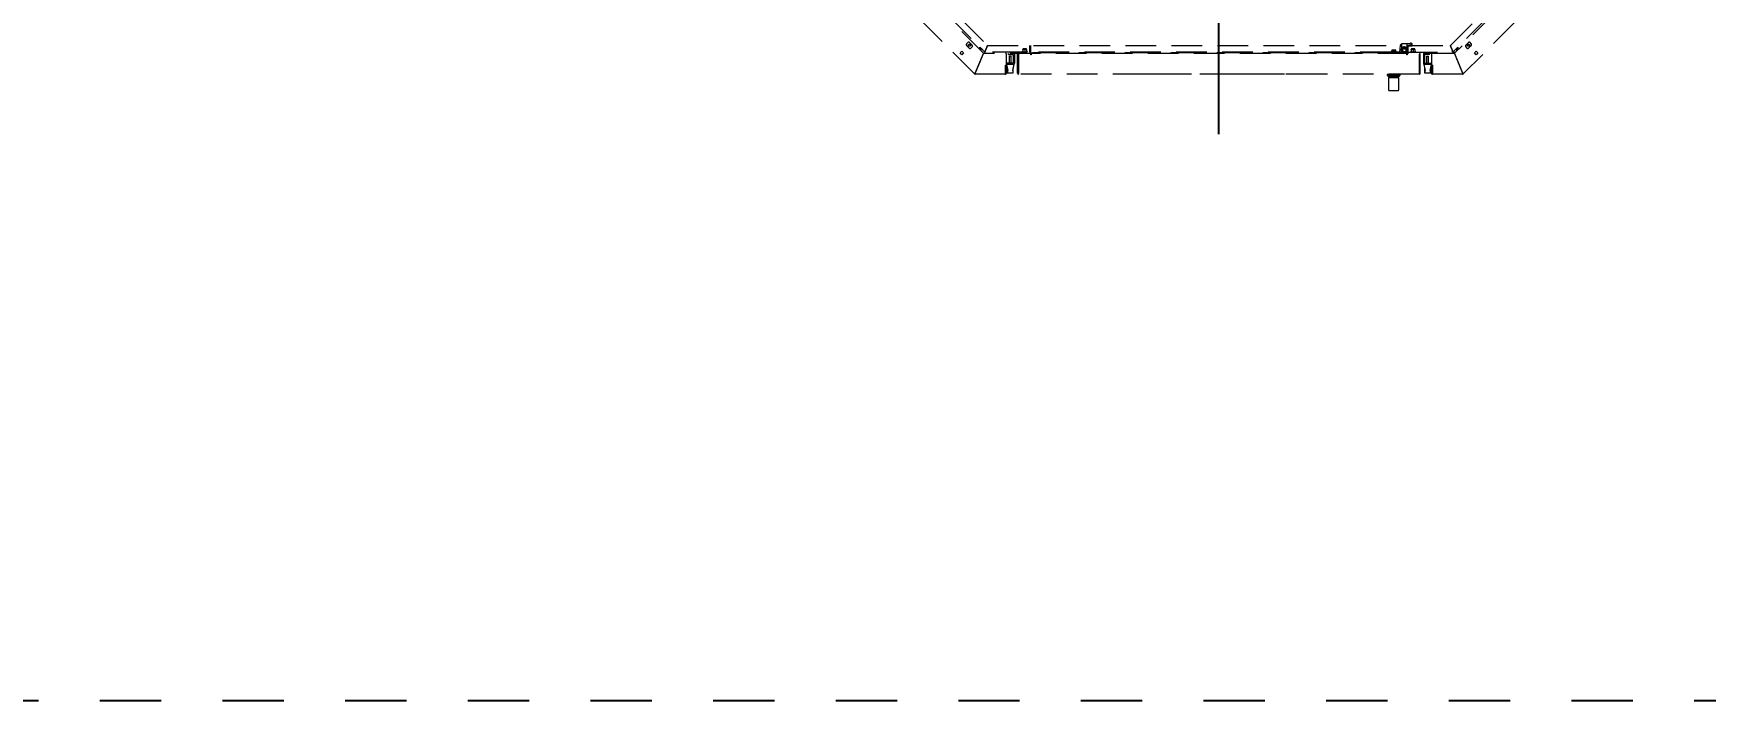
# Model space of a CAD drawing. Header units: inches. Extents: x 16559 to 58559, y 6500 to 36200.
# Drawn here: x 32845 to 36935, y 19984 to 21615 of the extents above; entities that cross this region are included whole.
import ezdxf
from ezdxf import colors
from ezdxf.entities.mleader import LeaderData, LeaderLine
from ezdxf.math import Vec2, Vec3

# ---------------------------------------------------------------- set-up
doc = ezdxf.new("R2010")
doc.units = ezdxf.units.IN
doc.header["$LTSCALE"] = 300
for name, pattern in [('CENTRO', [2, 1.25, -0.25, 0.25, -0.25]), ('LINE15', [1, 0.5, -0.5]), ('NASCOSTA', [0.375, 0.25, -0.125])]:
    doc.linetypes.add(name, pattern=pattern)
for name, color, linetype in [('ASSI', 254, 'CENTRO'), ('MACCHINA', 40, 'Continuous'), ('PROTEZIONI', 40, 'Continuous'), ('TESTI', 3, 'Continuous')]:
    doc.layers.add(name, color=color, linetype=linetype)
doc.styles.get("Standard").update_dxf_attribs({"font": 'romans.shx'})

# ---------------------------------------------------------------- blocks, each defined once
blk = doc.blocks.new('A$C4fed211f')
at = {"layer": 'ASSI'}
blk.add_line((0, -1515.5), (0, 1662.6), dxfattribs=at)
at = {"layer": 'MACCHINA', "color": 254, "linetype": 'NASCOSTA', "lineweight": 5}
for p, q in [((-576, -1317.9), (-912.9, -981)), ((912.9, -981), (576, -1317.9)), ((-597.6, -1368.4), (-963.4, -1002.6)), ((-897.6, -990), (-585, -1302.6)), ((-867.9, -997), (-566.1, -1298.9)), ((566.1, -1298.9), (867.9, -997)), ((897.6, -990), (585, -1302.6)), ((963.4, -1002.6), (597.6, -1368.4)), ((-614.4, -1291.6), (-617.2, -1294.4)), ((-617.2, -1298.7), (-610.8, -1305)), ((-603.8, -1298), (-610.1, -1291.6)), ((-606.6, -1305), (-603.8, -1302.2)), ((-582.6, -1305), (-585, -1302.6)), ((-585, -1308.9), (-585, -1302.6)), ((-585, -1305), (-582, -1305)), ((-582, -1311.9), (-582, -1305)), ((-573.3, -1314.3), (-582, -1305.6)), ((-566.1, -1298.9), (-571.8, -1312.7)), ((-571.5, -1312.8), (-565.8, -1299)), ((-565.8, -1299), (443.4, -1299)), ((-479.1, -1307), (-479.6, -1307.8)), ((-479, -1307), (-479.5, -1307.8)), ((-470.9, -1307), (-479.1, -1307)), ((-470.5, -1307.8), (-470.9, -1307)), ((-463, -1314.8), (-463, -1299)), ((-460, -1314.8), (-460, -1299)), ((443.4, -1299), (442, -1314.9)), ((446.3, -1308.6), (445.9, -1308.9)), ((446.5, -1307.8), (446, -1308.1)), ((446, -1308.1), (446.3, -1308.6)), ((446.8, -1307.1), (446.3, -1307.3)), ((446.3, -1307.4), (446.5, -1307.8)), ((447.1, -1306.4), (446.6, -1306.6)), ((446.6, -1306.6), (446.8, -1307.1)), ((446.8, -1306.2), (447, -1304.2)), ((447, -1294), (460, -1294)), ((447, -1305.9), (447, -1294)), ((447.6, -1305.8), (447, -1305.9)), ((447, -1305.9), (447.1, -1306.4)), ((448, -1305.2), (447.5, -1305.2)), ((447.5, -1305.3), (447.6, -1305.8)), ((448, -1304.7), (448, -1305.2)), ((448.6, -1304.6), (448.1, -1304.6)), ((448.6, -1304.1), (448.6, -1304.6)), ((449.2, -1304.2), (448.7, -1304.1)), ((449.3, -1303.6), (449.2, -1304.2)), ((449.8, -1303.7), (449.3, -1303.6)), ((450, -1303.2), (449.8, -1303.7)), ((450.5, -1303.4), (450, -1303.2)), ((450.7, -1302.9), (450.5, -1303.4)), ((451.2, -1303.1), (450.8, -1302.9)), ((451.5, -1302.6), (451.2, -1303.1)), ((452, -1302.9), (451.5, -1302.6)), ((452.3, -1302.5), (452, -1302.9)), ((452.7, -1302.8), (452.3, -1302.5)), ((453.1, -1302.4), (452.7, -1302.8)), ((452.9, -1306.5), (452.9, -1306)), ((453.5, -1302.8), (453.1, -1302.4)), ((453.9, -1302.4), (453.5, -1302.8)), ((454.3, -1302.8), (453.9, -1302.4)), ((454.1, -1306), (454.1, -1306.5)), ((454.7, -1302.5), (454.3, -1302.8)), ((455, -1302.9), (454.7, -1302.5)), ((455.5, -1302.6), (455, -1302.9)), ((455.8, -1303.1), (455.5, -1302.6)), ((456.2, -1302.9), (455.8, -1303.1)), ((456.5, -1303.4), (456.3, -1302.9)), ((457, -1303.2), (456.5, -1303.4)), ((457.2, -1303.7), (457, -1303.2)), ((457.7, -1303.6), (457.2, -1303.7)), ((457.8, -1304.2), (457.7, -1303.6)), ((458.3, -1304.1), (457.8, -1304.2)), ((458.4, -1304.6), (458.4, -1304.1)), ((458.9, -1304.6), (458.4, -1304.6)), ((459, -1305.2), (459, -1304.7)), ((459.5, -1305.2), (459, -1305.2)), ((459.4, -1305.8), (459.5, -1305.3)), ((460, -1305.9), (459.4, -1305.8)), ((459.9, -1306.4), (460, -1305.9)), ((460, -1306.5), (459.9, -1306.4)), ((460, -1294.1), (467.6, -1292.8)), ((460, -1294), (460, -1320)), ((460, -1297.9), (468.3, -1296.4)), ((460, -1299), (463, -1299)), ((463, -1314.8), (463, -1299)), ((463, -1299.3), (472, -1299.3)), ((470.9, -1307), (470.4, -1307.8)), ((479, -1307), (470.9, -1307)), ((472.3, -1297.2), (471.6, -1293.5)), ((472, -1295.3), (472, -1295.6)), ((472, -1295.3), (472, -1295.3)), ((472.3, -1297.2), (472.5, -1299)), ((472.5, -1299), (565.8, -1299)), ((479.5, -1307.8), (479, -1307)), ((565.8, -1299), (571.5, -1312.8)), ((571.8, -1312.7), (566.1, -1298.9)), ((582, -1305.6), (573.3, -1314.3)), ((585, -1305), (582, -1305)), ((582, -1311.9), (582, -1305)), ((585, -1302.6), (582.6, -1305)), ((585, -1308.9), (585, -1302.6)), ((610.1, -1291.6), (603.8, -1298)), ((603.8, -1302.2), (606.6, -1305)), ((610.8, -1305), (617.2, -1298.7)), ((617.2, -1294.4), (614.4, -1291.6)), ((-633.3, -1317.1), (-629.1, -1312.9)), ((-629.1, -1321.4), (-633.3, -1317.1)), ((-629.1, -1312.9), (-624.8, -1317.1)), ((-624.8, -1317.1), (-629.1, -1321.4)), ((-576, -1317.9), (-596.2, -1366.7)), ((-596, -1366.8), (-575.8, -1318)), ((-587.8, -1347), (-588, -1347)), ((-587, -1345), (-587.2, -1345)), ((-586.5, -1343.5), (-586.4, -1343.6)), ((-585, -1339.8), (-585, -1340.3)), ((-582, -1333), (-582, -1332.5)), ((-579, -1325.8), (-579, -1325.3)), ((-578.8, -1315), (-578.9, -1315)), ((420.7, -1315), (-578.8, -1315)), ((576, -1318), (-576, -1318)), ((-571.9, -1312.9), (-573.3, -1314.3)), ((-571.6, -1313), (-571.6, -1315)), ((-522.1, -1346.8), (-520, -1346.8)), ((-522.1, -1366.8), (-522.1, -1346.8)), ((-522, -1347.2), (-522, -1346.8)), ((-522, -1366.8), (-522, -1347)), ((-522, -1347), (-520, -1347)), ((-520, -1346.8), (-520, -1320)), ((-503.2, -1342), (-520, -1342)), ((-520, -1345), (-516.5, -1360)), ((-501, -1345), (-520, -1345)), ((-520, -1366.8), (-520, -1347)), ((-515, -1321), (-515, -1318)), ((-515, -1321), (-503.2, -1321)), ((-513, -1325), (-513, -1342)), ((-513, -1325), (-508, -1325)), ((-508, -1342), (-508, -1325)), ((-504.5, -1360), (-501, -1345)), ((-503, -1318), (-503, -1318)), ((-503, -1321.2), (-503, -1341.8)), ((-503, -1345), (-503, -1345)), ((-500, -1318), (-500, -1341.8)), ((-492.5, -1366.8), (-492.5, -1320.2)), ((-490.5, -1366.8), (-490.5, -1320.2)), ((-490.4, -1334.5), (-490.5, -1334.5)), ((-490.4, -1318), (-490.4, -1366.8)), ((-480.2, -1314), (-469.8, -1314)), ((-479.6, -1309), (-479.6, -1314)), ((-479.5, -1309), (-479.5, -1314)), ((-475, -1309), (-475, -1314)), ((-470.5, -1309), (-470.5, -1314)), ((-460.5, -1321.2), (-460.5, -1318)), ((-460, -1320), (-460.5, -1320)), ((-459.5, -1321.2), (-460.5, -1321.2)), ((-460, -1315), (-460, -1314.8)), ((-460, -1315), (-460, -1320)), ((-459.5, -1318), (-459.5, -1321.2)), ((-455, -1316), (448.5, -1316)), ((-455, -1318), (-455, -1316)), ((419.2, -1315.3), (419.2, -1316)), ((441.7, -1315.3), (419.2, -1315.3)), ((421.4, -1313.8), (420.7, -1314.3)), ((420.7, -1314.3), (420.7, -1315)), ((434.3, -1314.3), (420.7, -1314.3)), ((433.6, -1313.8), (421.4, -1313.8)), ((422.7, -1310.3), (422.7, -1313.8)), ((425, -1309.8), (423.2, -1309.8)), ((423.2, -1309.8), (423.3, -1309.8)), ((429.3, -1309.8), (425.7, -1309.8)), ((427.5, -1309.8), (427.5, -1313.8)), ((431.8, -1309.8), (430, -1309.8)), ((432.3, -1313.8), (432.3, -1310.3)), ((434.3, -1314.3), (433.6, -1313.8)), ((434.3, -1315), (434.3, -1314.3)), ((442, -1315), (434.3, -1315)), ((436.7, -1315.3), (436.7, -1316)), ((441.7, -1315.3), (441.7, -1316)), ((442, -1314.9), (446, -1315.3)), ((442.5, -1309.4), (445.8, -1309.7)), ((446.2, -1309.3), (445.8, -1309.7)), ((445.8, -1309.7), (446.2, -1310.1)), ((446.2, -1310.1), (445.8, -1310.5)), ((445.8, -1310.5), (446.2, -1310.9)), ((446, -1315.3), (445.8, -1316)), ((445.9, -1308.9), (446.2, -1309.3)), ((446.2, -1310.9), (445.9, -1311.3)), ((445.9, -1311.3), (446.3, -1311.6)), ((446.3, -1311.6), (446, -1312.1)), ((446, -1312.1), (446.5, -1312.4)), ((446, -1315.3), (446.3, -1312.8)), ((447, -1315), (446.1, -1315)), ((446.5, -1312.4), (446.3, -1312.8)), ((446.3, -1312.9), (446.8, -1313.1)), ((446.8, -1313.1), (446.6, -1313.6)), ((446.6, -1313.6), (447.1, -1313.8)), ((447.1, -1313.8), (447, -1314.3)), ((447, -1314.3), (447.6, -1314.4)), ((447, -1314.3), (447, -1316)), ((447.6, -1314.4), (447.5, -1314.9)), ((447.5, -1315), (448, -1315)), ((448, -1315), (448, -1315.5)), ((448.1, -1315.6), (448.6, -1315.6)), ((448.6, -1315.6), (448.6, -1316.1)), ((448.7, -1316.1), (449.2, -1316)), ((449.2, -1316), (449.3, -1316.6)), ((449.3, -1316.6), (449.8, -1316.5)), ((449.8, -1316.5), (450, -1317)), ((450, -1317), (450.5, -1316.8)), ((450.5, -1316.8), (450.7, -1317.3)), ((450.8, -1317.3), (451.2, -1317.1)), ((451.2, -1317.1), (451.5, -1317.6)), ((451.5, -1317.6), (452, -1317.3)), ((452, -1317.3), (452.3, -1317.7)), ((452.3, -1317.7), (452.7, -1317.4)), ((452.7, -1317.4), (453.1, -1317.8)), ((453.1, -1317.8), (453.5, -1317.4)), ((453.5, -1317.4), (453.9, -1317.8)), ((453.9, -1317.8), (454.3, -1317.4)), ((454.3, -1317.4), (454.7, -1317.7)), ((454.7, -1317.7), (455, -1317.3)), ((455, -1317.3), (455.5, -1317.6)), ((455, -1317.7), (455, -1318)), ((455.5, -1317.6), (455.8, -1317.1)), ((455.8, -1317.1), (456.2, -1317.3)), ((456.3, -1317.3), (456.5, -1316.8)), ((456.5, -1316.8), (457, -1317)), ((457, -1317), (457.2, -1316.5)), ((457.2, -1316.5), (457.7, -1316.6)), ((457.7, -1316.6), (457.8, -1316)), ((457.8, -1316), (458.3, -1316.1)), ((458.4, -1315.6), (458.9, -1315.6)), ((458.4, -1316.1), (458.4, -1315.6)), ((459, -1315), (459.5, -1315)), ((459, -1315.5), (459, -1315)), ((459.4, -1314.4), (460, -1314.3)), ((459.5, -1314.9), (459.4, -1314.4)), ((459.5, -1321.2), (459.5, -1318)), ((460.5, -1321.2), (459.5, -1321.2)), ((459.9, -1313.8), (460, -1313.7)), ((460, -1314.3), (459.9, -1313.8)), ((460, -1314.8), (460, -1315)), ((460, -1315), (578.8, -1315)), ((460.5, -1320), (460, -1320)), ((460.5, -1318), (460.5, -1321.2)), ((469.8, -1314), (480.1, -1314)), ((470.4, -1309), (470.4, -1314)), ((475, -1309), (475, -1314)), ((479.4, -1309), (479.4, -1314)), ((490.4, -1318), (490.4, -1366.8)), ((490.5, -1334.5), (490.4, -1334.5)), ((490.5, -1366.8), (490.5, -1320.2)), ((492.5, -1366.8), (492.5, -1320.2)), ((500, -1318), (500, -1341.8)), ((520, -1345), (501, -1345)), ((501, -1345), (504.5, -1360)), ((503, -1318), (503, -1318)), ((503, -1321.2), (503, -1341.8)), ((503, -1345), (503, -1345)), ((515, -1321), (503.2, -1321)), ((503.2, -1342), (520, -1342)), ((508, -1325), (508, -1342)), ((508, -1325), (513, -1325)), ((513, -1342), (513, -1325)), ((515, -1321), (515, -1318)), ((516.5, -1360), (520, -1345)), ((520, -1320), (520, -1346.8)), ((520, -1346.8), (522.1, -1346.8)), ((522, -1347), (520, -1347)), ((520, -1366.8), (520, -1347)), ((522, -1347.2), (522, -1346.8)), ((522, -1366.8), (522, -1347)), ((522.1, -1346.8), (522.1, -1366.8)), ((571.6, -1313), (571.6, -1315)), ((571.9, -1312.9), (573.3, -1314.3)), ((575.8, -1318), (596, -1366.8)), ((596.2, -1366.7), (576, -1317.9)), ((578.9, -1315), (578.8, -1315)), ((579, -1325.3), (579, -1325.8)), ((582, -1333), (582, -1332.5)), ((585, -1340.3), (585, -1339.8)), ((586.5, -1343.5), (586.4, -1343.6)), ((587, -1345), (587.2, -1345)), ((587.8, -1347), (588, -1347)), ((625, -1316.9), (629.3, -1312.7)), ((629.3, -1321.2), (625, -1316.9)), ((629.3, -1312.7), (633.5, -1316.9)), ((633.5, -1316.9), (629.3, -1321.2)), ((-596.2, -1366.9), (-597.6, -1368.4)), ((-596.1, -1367), (-596.1, -1369)), ((-522.2, -1369), (-596.1, -1369)), ((-520, -1366.8), (-522, -1366.8)), ((-518, -1353.6), (-518, -1365.3)), ((-517.6, -1360), (-517.6, -1365.8)), ((-516.5, -1360), (-517.6, -1360)), ((-517.6, -1365.8), (-503.4, -1365.8)), ((-503.4, -1360), (-504.5, -1360)), ((-503.4, -1365.8), (-503.4, -1360)), ((-503, -1365.3), (-503, -1353.6)), ((-492.5, -1366.8), (-490.5, -1366.8)), ((490.3, -1369), (-490.3, -1369)), ((-247.5, -1369.1), (-247.5, -1369)), ((-153.2, -1369.1), (-225.9, -1369.1)), ((-153.2, -1369.1), (-153.2, -1369)), ((-152, -1369.1), (-153, -1369.1)), ((-147.6, -1369.1), (-147.6, -1369)), ((-135, -1369.1), (-135, -1369)), ((-114.7, -1369.1), (-135, -1369.1)), ((-77.2, -1369.1), (-88.1, -1369.1)), ((-77.2, -1369.1), (-77.2, -1369)), ((-67.4, -1369.1), (-67.4, -1369)), ((-46.6, -1369.1), (-46.6, -1369)), ((7, -1369.1), (-46.6, -1369.1)), ((7, -1369.1), (7, -1369)), ((10.1, -1369.1), (10.1, -1369)), ((36.9, -1369.1), (10.1, -1369.1)), ((36.9, -1369.1), (36.9, -1369)), ((39, -1369.1), (39, -1369)), ((104.5, -1369.1), (104.5, -1369)), ((107.8, -1369.1), (107.8, -1369)), ((160.1, -1369.1), (107.8, -1369.1)), ((160.1, -1369.1), (160.1, -1369)), ((163.5, -1369.1), (163.5, -1369)), ((190.4, -1369.1), (163.5, -1369.1)), ((190.4, -1369.1), (190.4, -1369)), ((191.9, -1369.1), (191.9, -1369)), ((200.8, -1369.1), (191.9, -1369.1)), ((411.5, -1369.8), (411.5, -1371.4)), ((443.5, -1369.8), (411.5, -1369.8)), ((411.5, -1371.4), (415.5, -1375.8)), ((443.5, -1371.4), (411.5, -1371.4)), ((415, -1378), (415, -1407.5)), ((440, -1378), (415, -1378)), ((415, -1382.1), (415, -1382.1)), ((415.5, -1369), (415.5, -1369.8)), ((415.5, -1375.8), (439.5, -1375.8)), ((416.8, -1373.3), (416.8, -1374.1)), ((438.2, -1373.3), (416.8, -1373.3)), ((417.1, -1376.5), (417.1, -1378)), ((437.9, -1376.5), (417.1, -1376.5)), ((420, -1369.8), (420, -1373.3)), ((420.1, -1369.8), (420.1, -1373.3)), ((421.3, -1369.8), (421.3, -1369)), ((433.7, -1369), (433.7, -1369.8)), ((434.9, -1373.3), (434.9, -1369.8)), ((435, -1373.3), (435, -1369.8)), ((437.9, -1378), (437.9, -1376.5)), ((438.2, -1374.1), (438.2, -1373.3)), ((439.5, -1369.8), (439.5, -1369)), ((439.5, -1375.8), (443.5, -1371.4)), ((440, -1407.5), (440, -1378)), ((440, -1382.1), (440, -1382.1)), ((443.5, -1371.4), (443.5, -1369.8)), ((492.5, -1366.8), (490.5, -1366.8)), ((503, -1353.6), (503, -1365.3)), ((503.4, -1360), (503.4, -1365.8)), ((504.5, -1360), (503.4, -1360)), ((503.4, -1365.8), (517.6, -1365.8)), ((517.6, -1360), (516.5, -1360)), ((517.6, -1365.8), (517.6, -1360)), ((518, -1365.3), (518, -1353.6)), ((520, -1366.8), (522, -1366.8)), ((596.1, -1369), (522.2, -1369)), ((596.1, -1367), (596.1, -1369)), ((596.2, -1366.9), (597.6, -1368.4)), ((415, -1399.5), (415, -1399.5)), ((440, -1399.5), (440, -1399.5))]:
    blk.add_line(p, q, dxfattribs=at)
at = {"layer": 'MACCHINA', "color": 254, "linetype": 'NASCOSTA', "lineweight": 5, "flags": 128}
for points in [[(467.6, -1292.8), (468.3, -1292.7), (469.1, -1292.6), (469.8, -1292.6), (470.4, -1292.7), (470.9, -1292.8), (471.3, -1293), (471.5, -1293.3), (471.6, -1293.5)], [(468.3, -1296.4), (469, -1296.3), (469.8, -1296.3), (470.5, -1296.3), (471.1, -1296.4), (471.6, -1296.5), (472, -1296.7), (472.2, -1296.9), (472.3, -1297.2)], [(-490.4, -1337.3), (-490.5, -1337.6), (-490.5, -1338)], [(490.5, -1338), (490.5, -1337.6), (490.4, -1337.3)], [(-522.1, -1365.6), (-522, -1365.2), (-522, -1364.8)], [(-490.4, -1365.7), (-490.5, -1365.4), (-490.5, -1365)], [(490.5, -1365), (490.5, -1365.4), (490.4, -1365.7)], [(522.1, -1365.6), (522, -1365.2), (522, -1364.8)]]:
    blk.add_lwpolyline(points, dxfattribs=at)
at = {"layer": 'MACCHINA', "color": 254, "linetype": 'NASCOSTA', "lineweight": 5}
for centre, radius in [((-610.5, -1298.3), 2.5), ((453.5, -1310.1), 6), ((453.5, -1310.1), 5.39), ((453.5, -1310.1), 4.45), ((453.5, -1310.1), 4.15), ((610.5, -1298.3), 2.5)]:
    blk.add_circle(centre, radius, dxfattribs=at)
for centre, radius, start, end in [((-615.1, -1296.5), 3, 135, 225), ((-612.2, -1293.7), 3, 45, 135), ((-608.7, -1302.9), 3, 225, 315), ((-605.9, -1300.1), 3, 315, 45), ((447.4, -1299.3), 4, 96.189, 175), ((453.5, -1310.1), 7.73, 33.1753, 326.5859), ((453.5, -1310.1), 7.05, 22.7819, 337.2181), ((453.5, -1306.5), 0.6, 180, 0), ((605.9, -1300.1), 3, 135, 225), ((608.7, -1302.9), 3, 225, 315), ((612.2, -1293.7), 3, 45, 135), ((615.1, -1296.5), 3, 315, 45), ((-522, -1320), 2, 0, 90), ((-503.2, -1321.2), 3.2, 0, 90), ((-503.2, -1321.2), 0.2, 0, 90), ((-503.2, -1341.8), 0.2, 270, 0), ((-503.2, -1341.8), 3.2, 270, 0), ((-490.3, -1320.2), 2.2, 91.5258, 180), ((-490.3, -1320.2), 0.2, 107.0312, 180), ((-480.2, -1315.2), 1.25, 90, 168.463), ((-480.1, -1315.2), 1.25, 90, 168.463), ((-469.8, -1315.2), 1.25, 11.537, 90), ((-463.2, -1314.8), 0.2, 270, 0), ((421, -1315), 0.3, 180, 270), ((423.2, -1310.3), 0.5, 90, 180), ((431.8, -1310.3), 0.5, 0, 90), ((434, -1315), 0.3, 270, 0), ((463.2, -1314.8), 0.2, 180, 270), ((469.8, -1315.2), 1.25, 90, 168.463), ((480.1, -1315.2), 1.25, 11.537, 90), ((490.3, -1320.2), 2.2, 0, 88.4742), ((490.3, -1320.2), 0.2, 0, 72.9688), ((503.2, -1321.2), 3.2, 90, 180), ((503.2, -1341.8), 3.2, 180, 270), ((503.2, -1321.2), 0.2, 90, 180), ((503.2, -1341.8), 0.2, 180, 270), ((522, -1320), 2, 90, 180), ((-596.1, -1366.8), 2.2, 225, 270), ((-596.1, -1366.8), 0.2, 225, 270), ((-517.5, -1365.3), 0.5, 180, 258.463), ((-503.5, -1365.3), 0.5, 281.537, 0), ((418.2, -1375), 1.75, 90, 235.9523), ((436.8, -1375), 1.75, 304.0477, 90), ((503.5, -1365.3), 0.5, 180, 258.463), ((517.5, -1365.3), 0.5, 281.537, 0), ((596.1, -1366.8), 0.2, 270, 315), ((596.1, -1366.8), 2.2, 270, 315), ((416, -1407.5), 1, 180, 270), ((439, -1407.5), 1, 270, 0)]:
    blk.add_arc(centre, radius, start, end, dxfattribs=at)
for points, knots in [([(-479.6, -1307.8), (-479.6, -1307.8), (-479.6, -1307.8), (-479.6, -1308.1), (-479.6, -1308.6), (-479.6, -1308.9), (-479.6, -1309)], [0, 0, 0, 0, 0.075749, 0.385635, 0.915973, 1, 1, 1, 1]), ([(-479.5, -1307.8), (-479.5, -1307.8), (-479.5, -1307.8), (-479.5, -1308.1), (-479.5, -1308.6), (-479.5, -1308.9), (-479.5, -1309)], [0, 0, 0, 0, 0.075749, 0.385635, 0.915973, 1, 1, 1, 1]), ([(-479.5, -1309), (-479, -1308.6), (-478.4, -1308.1), (-477.4, -1307.7), (-476.5, -1307.9), (-475.6, -1308.4), (-475.2, -1308.8), (-475, -1309)], [0, 0, 0, 0, 0.2995696, 0.4639405, 0.6291846, 0.8432284, 1, 1, 1, 1]), ([(-475, -1309), (-474.5, -1308.6), (-473.9, -1308.1), (-472.9, -1307.7), (-472, -1307.9), (-471.1, -1308.4), (-470.7, -1308.8), (-470.5, -1309)], [0, 0, 0, 0, 0.29957, 0.463941, 0.629185, 0.843228, 1, 1, 1, 1]), ([(-470.5, -1309), (-470.5, -1308.9), (-470.5, -1308.6), (-470.5, -1308.1), (-470.5, -1307.8), (-470.5, -1307.8), (-470.5, -1307.8)], [0, 0, 0, 0, 0.084027, 0.614365, 0.924251, 1, 1, 1, 1]), ([(470.4, -1309), (470.9, -1308.6), (471.5, -1308.1), (472.5, -1307.7), (473.4, -1307.9), (474.3, -1308.4), (474.7, -1308.8), (475, -1309)], [0, 0, 0, 0, 0.2995696, 0.4639405, 0.6291846, 0.8432284, 1, 1, 1, 1]), ([(470.4, -1307.8), (470.4, -1307.8), (470.4, -1307.9), (470.4, -1308.4), (470.4, -1308.8), (470.4, -1309)], [0, 0, 0, 0, 0.258382, 0.686462, 1, 1, 1, 1]), ([(472, -1299.3), (472.1, -1299.3), (472.2, -1299.3), (472.4, -1299.1), (472.5, -1299)], [0, 0, 0, 0, 0.3456419, 1, 1, 1, 1]), ([(475, -1309), (475.2, -1308.8), (475.7, -1308.3), (476.5, -1307.8), (477.4, -1307.7), (478.3, -1308), (479, -1308.6), (479.4, -1308.9), (479.4, -1309)], [0, 0, 0, 0, 0.189025, 0.384261, 0.538985, 0.693556, 0.958087, 1, 1, 1, 1]), ([(479.4, -1309), (479.4, -1308.6), (479.4, -1308.1), (479.4, -1307.8), (479.4, -1307.8), (479.4, -1307.8)], [0, 0, 0, 0, 0.599149, 0.927897, 1, 1, 1, 1]), ([(425.7, -1309.8), (425.6, -1309.8), (425.3, -1309.8), (425.1, -1309.8), (425, -1309.8)], [0, 0, 0, 0, 0.500023, 1, 1, 1, 1]), ([(425.7, -1309.8), (426, -1309.8), (426.5, -1309.8), (427.1, -1309.8), (427.3, -1309.8)], [0, 0, 0, 0, 0.54479, 1, 1, 1, 1]), ([(429.3, -1309.8), (429.4, -1309.8), (429.7, -1309.8), (429.9, -1309.8), (430, -1309.8)], [0, 0, 0, 0, 0.500023, 1, 1, 1, 1]), ([(442, -1314.9), (442, -1315), (442, -1315.1), (441.9, -1315.2), (441.8, -1315.3), (441.7, -1315.3), (441.7, -1315.3)], [0, 0, 0, 0, 0.266824, 0.558822, 0.851246, 1, 1, 1, 1]), ([(-225.9, -1369.1), (-227.7, -1369.1), (-231.1, -1369.1), (-235.7, -1369.1), (-239.7, -1369.1), (-242.9, -1369.1), (-245.3, -1369.1), (-246.9, -1369.1), (-247.3, -1369.1), (-247.5, -1369.1)], [0, 0, 0, 0, 0.154152, 0.291348, 0.417883, 0.541688, 0.67761, 0.828276, 1, 1, 1, 1]), ([(-147.6, -1369.1), (-147.6, -1369.1), (-147.6, -1369.1), (-148.2, -1369.1), (-149.3, -1369.1), (-151.1, -1369.1), (-152.4, -1369.1), (-153.2, -1369.1)], [0, 0, 0, 0, 0.216084, 0.396669, 0.559288, 0.759071, 1, 1, 1, 1]), ([(-135, -1369.1), (-136.4, -1369.1), (-139.1, -1369.1), (-142.6, -1369.1), (-145.1, -1369.1), (-146.6, -1369.1), (-147.4, -1369.1), (-147.5, -1369.1), (-147.6, -1369.1)], [0, 0, 0, 0, 0.216978, 0.402405, 0.570129, 0.70159, 0.84241, 1, 1, 1, 1]), ([(-92.7, -1369.1), (-93.3, -1369.1), (-94.9, -1369.1), (-97.8, -1369.1), (-101.3, -1369.1), (-105.4, -1369.1), (-109.8, -1369.1), (-113, -1369.1), (-114.7, -1369.1)], [0, 0, 0, 0, 0.081759, 0.211673, 0.389741, 0.563433, 0.766852, 1, 1, 1, 1]), ([(-88.3, -1369.1), (-88.3, -1369.1), (-88.4, -1369.1), (-89.2, -1369.1), (-90.3, -1369.1), (-91.4, -1369.1), (-92.3, -1369.1), (-92.7, -1369.1)], [0, 0, 0, 0, 0.233077, 0.494639, 0.643421, 0.807933, 1, 1, 1, 1]), ([(-73, -1369.1), (-73.5, -1369.1), (-74.3, -1369.1), (-75.8, -1369.1), (-76.6, -1369.1), (-77.2, -1369.1)], [0, 0, 0, 0, 0.274474, 0.543817, 1, 1, 1, 1]), ([(-67.4, -1369.1), (-67.4, -1369.1), (-67.4, -1369.1), (-68, -1369.1), (-68.7, -1369.1), (-69.9, -1369.1), (-71.3, -1369.1), (-72.5, -1369.1), (-73, -1369.1)], [0, 0, 0, 0, 0.187449, 0.344743, 0.484477, 0.615984, 0.814816, 1, 1, 1, 1]), ([(80.3, -1369.1), (77.9, -1369.1), (73.3, -1369.1), (66.8, -1369.1), (60.9, -1369.1), (55.7, -1369.1), (51.1, -1369.1), (47, -1369.1), (43.6, -1369.1), (41, -1369.1), (39.3, -1369.1), (39.1, -1369.1), (39, -1369.1)], [0, 0, 0, 0, 0.1136, 0.218837, 0.31714, 0.409993, 0.49891, 0.585393, 0.686102, 0.787576, 0.891684, 1, 1, 1, 1]), ([(104.5, -1369.1), (102.5, -1369.1), (98.5, -1369.1), (92.3, -1369.1), (86.2, -1369.1), (82.3, -1369.1), (80.3, -1369.1)], [0, 0, 0, 0, 0.260554, 0.531495, 0.757586, 1, 1, 1, 1]), ([(229.4, -1369.1), (229.3, -1369.1), (229.2, -1369.1), (228, -1369.1), (226, -1369.1), (223.2, -1369.1), (219.9, -1369.1), (216.1, -1369.1), (211.6, -1369.1), (206.4, -1369.1), (202.7, -1369.1), (200.8, -1369.1)], [0, 0, 0, 0, 0.101168, 0.205863, 0.311486, 0.421154, 0.514843, 0.616698, 0.729609, 0.856456, 1, 1, 1, 1]), ([(416, -1408.5), (416, -1408.5), (416.1, -1408.5), (416.6, -1408.5), (417.7, -1408.5), (419.1, -1408.5), (420.9, -1408.5), (422.9, -1408.5), (425.1, -1408.5), (427.5, -1408.5), (429.9, -1408.5), (432.1, -1408.5), (434.1, -1408.5), (435.9, -1408.5), (437.3, -1408.5), (438.4, -1408.5), (438.9, -1408.5), (439, -1408.5), (439, -1408.5)], [0, 0, 0, 0, 0.047626, 0.112623, 0.178544, 0.244, 0.307659, 0.369839, 0.434235, 0.5, 0.565765, 0.630161, 0.692341, 0.756, 0.821456, 0.887377, 0.952374, 1, 1, 1, 1])]:
    blk.add_open_spline(points, degree=3, knots=knots, dxfattribs=at)
for points in [[(-571.8, -1312.7), (-572, -1312.9), (-572.4, -1313.3), (-572.9, -1313.8), (-573.2, -1314.2), (-573.3, -1314.3), (-573.3, -1314.3)], [(-573.3, -1314.3), (-573.2, -1314.3), (-573.2, -1314.2), (-572.8, -1313.9), (-572.3, -1313.4), (-571.9, -1313), (-571.7, -1312.8)], [(-571.9, -1312.9), (-571.9, -1312.9), (-571.8, -1312.9), (-571.8, -1312.9), (-571.7, -1312.8), (-571.7, -1312.8), (-571.7, -1312.8)], [(-571.7, -1312.8), (-571.7, -1313.1), (-571.6, -1313.7), (-571.6, -1314.4), (-571.6, -1314.9), (-571.6, -1315), (-571.6, -1315)], [(-571.7, -1312.8), (-571.7, -1312.8), (-571.6, -1312.9), (-571.6, -1312.9), (-571.6, -1313), (-571.6, -1313), (-571.6, -1313)], [(-571.6, -1315), (-571.6, -1315), (-571.6, -1314.9), (-571.5, -1314.4), (-571.5, -1313.7), (-571.5, -1313.1), (-571.5, -1312.8)], [(423.3, -1309.8), (423.5, -1309.8), (423.9, -1309.8), (424.6, -1309.8), (425, -1309.8)], [(571.5, -1312.8), (571.5, -1313.1), (571.5, -1313.7), (571.5, -1314.4), (571.6, -1314.9), (571.6, -1315), (571.6, -1315)], [(571.6, -1315), (571.6, -1315), (571.6, -1314.9), (571.6, -1314.4), (571.6, -1313.7), (571.7, -1313.1), (571.7, -1312.8)], [(571.6, -1313), (571.6, -1313), (571.6, -1313), (571.6, -1312.9), (571.6, -1312.9), (571.7, -1312.8), (571.7, -1312.8)], [(571.7, -1312.8), (571.7, -1312.8), (571.7, -1312.8), (571.8, -1312.9), (571.8, -1312.9), (571.9, -1312.9), (571.9, -1312.9)], [(571.7, -1312.8), (571.9, -1313), (572.3, -1313.4), (572.8, -1313.9), (573.2, -1314.2), (573.2, -1314.3), (573.3, -1314.3)], [(573.3, -1314.3), (573.3, -1314.3), (573.2, -1314.2), (572.9, -1313.8), (572.4, -1313.3), (572, -1312.9), (571.8, -1312.7)], [(-596.2, -1366.7), (-596.4, -1366.9), (-596.8, -1367.4), (-597.3, -1367.9), (-597.6, -1368.3), (-597.6, -1368.3), (-597.6, -1368.4)], [(-596.2, -1366.7), (-596.2, -1366.7), (-596.2, -1366.8), (-596.2, -1366.9), (-596.2, -1366.9), (-596.2, -1366.9), (-596.2, -1366.9)], [(-596.1, -1369), (-596.1, -1369), (-596.1, -1368.9), (-596, -1368.4), (-596, -1367.7), (-596, -1367.1), (-596, -1366.8)], [(-596.1, -1367), (-596.1, -1367), (-596.1, -1367), (-596, -1366.9), (-596, -1366.9), (-596, -1366.8), (-596, -1366.8)], [(-522.1, -1366.8), (-522.1, -1367.1), (-522.2, -1367.7), (-522.2, -1368.4), (-522.2, -1368.9), (-522.2, -1369), (-522.2, -1369)], [(-522.2, -1369), (-521.9, -1369), (-521.3, -1368.9), (-520.6, -1368.4), (-520.1, -1367.7), (-520, -1367.1), (-520, -1366.8)], [(-522.2, -1367), (-522.2, -1367), (-522.1, -1367), (-522.1, -1366.9), (-522, -1366.9), (-522, -1366.8), (-522, -1366.8)], [(-492.5, -1366.8), (-492.5, -1367.1), (-492.4, -1367.7), (-491.9, -1368.4), (-491.2, -1368.9), (-490.6, -1369), (-490.3, -1369)], [(-490.5, -1366.8), (-490.5, -1366.8), (-490.5, -1366.9), (-490.4, -1366.9), (-490.4, -1367), (-490.3, -1367), (-490.3, -1367)], [(-490.3, -1369), (-490.3, -1369), (-490.3, -1368.9), (-490.3, -1368.4), (-490.3, -1367.7), (-490.4, -1367.1), (-490.4, -1366.8)], [(490.4, -1366.8), (490.4, -1367.1), (490.3, -1367.7), (490.3, -1368.4), (490.3, -1368.9), (490.3, -1369), (490.3, -1369)], [(490.3, -1369), (490.6, -1369), (491.2, -1368.9), (491.9, -1368.4), (492.4, -1367.7), (492.5, -1367.1), (492.5, -1366.8)], [(490.3, -1367), (490.3, -1367), (490.4, -1367), (490.4, -1366.9), (490.5, -1366.9), (490.5, -1366.8), (490.5, -1366.8)], [(520, -1366.8), (520, -1367.1), (520.1, -1367.7), (520.6, -1368.4), (521.3, -1368.9), (521.9, -1369), (522.2, -1369)], [(522, -1366.8), (522, -1366.8), (522, -1366.9), (522.1, -1366.9), (522.1, -1367), (522.2, -1367), (522.2, -1367)], [(522.2, -1369), (522.2, -1369), (522.2, -1368.9), (522.2, -1368.4), (522.2, -1367.7), (522.1, -1367.1), (522.1, -1366.8)], [(596, -1366.8), (596, -1367.1), (596, -1367.7), (596, -1368.4), (596.1, -1368.9), (596.1, -1369), (596.1, -1369)], [(596, -1366.8), (596, -1366.8), (596, -1366.9), (596, -1366.9), (596.1, -1367), (596.1, -1367), (596.1, -1367)], [(597.6, -1368.4), (597.6, -1368.3), (597.6, -1368.3), (597.3, -1367.9), (596.8, -1367.4), (596.4, -1366.9), (596.2, -1366.7)], [(596.2, -1366.9), (596.2, -1366.9), (596.2, -1366.9), (596.2, -1366.9), (596.2, -1366.8), (596.2, -1366.7), (596.2, -1366.7)]]:
    blk.add_open_spline(points, degree=3, dxfattribs=at)
blk = doc.blocks.new('_ClosedBlank')
at = {"color": 0, "linetype": 'ByBlock', "lineweight": -2}
for p, q in [((-1, 0.167), (0, 0)), ((-1, 0.167), (-1, -0.167)), ((0, 0), (-1, -0.167))]:
    blk.add_line(p, q, dxfattribs=at)

msp = doc.modelspace()

# ---------------------------------------------------------------- linework, layer by layer
at = {"layer": 'PROTEZIONI', "color": 254, "linetype": 'LINE15'}
msp.add_line((22207.063, 19984.213), (37596.315, 19984.213), dxfattribs=at)

# ---------------------------------------------------------------- block references
at = {"layer": 'MACCHINA'}
msp.add_blockref('A$C4fed211f', (35744.563, 22884.213), dxfattribs=at)

# ---------------------------------------------------------------- leaders
at = {"layer": 'TESTI'}
ml = msp.add_multileader_mtext('Standard', dxfattribs=at)
ml.set_content('{\\C3;DATUM LINE}', color=256)
ml.set_leader_properties(color=8)
ml.set_arrow_properties(name='CLOSEDBLANK')
ml.build(insert=Vec2(0, 0))
ml.multileader.update_dxf_attribs({"has_dogleg": 0, "text_left_attachment_type": 6, "text_right_attachment_type": 6, "dogleg_length": 0.36, "arrow_head_size": 300, "scale": 100})
ctx = ml.context
ctx.base_point, ctx.scale, ctx.char_height, ctx.arrow_head_size, ctx.landing_gap_size, ctx.plane_origin = Vec3(30815.771, 21667.35), 100, 250, 300, 200, Vec3(42815.771, 22884.213)
ctx.left_attachment, ctx.right_attachment = 6, 6
notes = []
notes.append((ctx, [(0, (1, 1, 0), (30779.771, 21667.35), (1, 0), 36, [(0, [(30815.771, 22884.213)], 0, [])])]))
ctx.mtext.insert, ctx.mtext.flow_direction = Vec3(31015.771, 21967.35), 5
for ctx, leaders in notes:
    for number, flags, end, landing, length, lines in leaders:
        leader = LeaderData()
        leader.index, (leader.has_last_leader_line, leader.has_dogleg_vector, leader.attachment_direction) = number, flags
        leader.last_leader_point, leader.dogleg_vector, leader.dogleg_length = Vec3(end), Vec3(landing), length
        for number, points, colour, breaks in lines:
            line = LeaderLine()
            line.index, line.vertices, line.color, line.breaks = number, Vec3.list(points), colors.encode_raw_color(colour), breaks
            leader.lines.append(line)
        ctx.leaders.append(leader)

doc.saveas('drawing.dxf')
